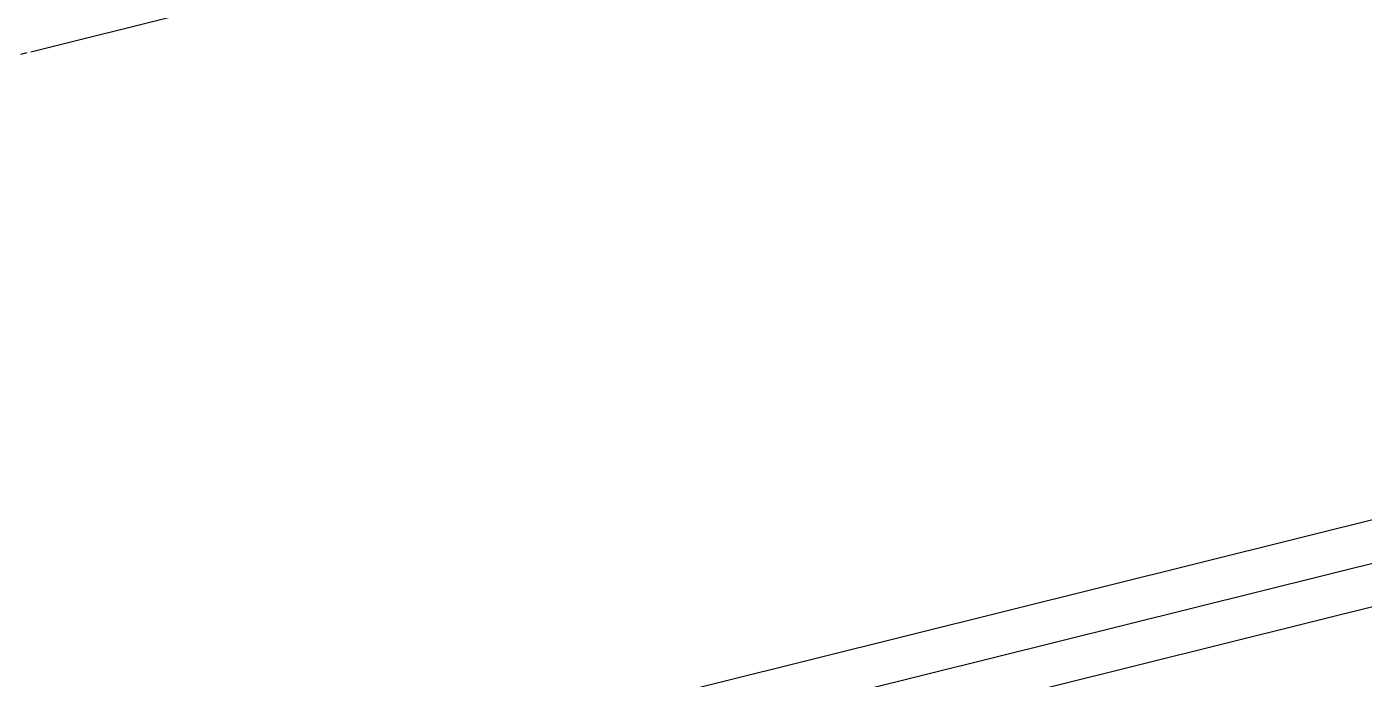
# Model space of a CAD drawing. Header units: inches. Extents: x 122939 to 389145, y 29603 to 574065.
# Drawn here: x 343620 to 344135, y 498590 to 498841 of the extents above; entities that cross this region are included whole.
import ezdxf

# ---------------------------------------------------------------- set-up
doc = ezdxf.new("R2010")
doc.units = ezdxf.units.IN
doc.header["$MEASUREMENT"] = 0
doc.linetypes.add('PHANTOM-Z', pattern=[69.2, 60, -1.4, 2.5, -1.4, 2.5, -1.4])
for name, color, linetype, lineweight in [('a-cut', 30, 'PHANTOM-Z', 18), ('A-Dim-ID', 9, 'Continuous', 20), ('A-GLAZ', 134, 'Continuous', 18), ('GRC', 41, 'Continuous', 0)]:
    doc.layers.add(name, color=color, linetype=linetype, lineweight=lineweight)
doc.styles.add('ST9', font='romans.shx', dxfattribs={"width": 0.8})
doc.dimstyles.new('DIM-20', dxfattribs={"dimscale": 1000, "dimtxt": 0.044, "dimasz": 0.035, "dimexe": 0.022, "dimexo": 0.022, "dimgap": 0.022, "dimtad": 1, "dimdec": 0, "dimzin": 0, "dimdsep": 46, "dimtxsty": 'ST9', "dimblk1": 'ARCHTICK', "dimblk2": 'ARCHTICK', "dimsah": 1, "dimcen": 0.08800000000000001, "dimdle": 0.04, "dimclrd": 256, "dimclre": 256, "dimclrt": 3, "dimadec": 0, "dimazin": 0, "dimtfac": 1, "dimtdec": 0, "dimtix": 1, "dimtofl": 0, "dimtmove": 1, "dimatfit": 3, "dimldrblk": 'CLOSED', "dimfxl": 1, "dimtolj": 1, "dimtzin": 0, "dimarcsym": 0})

# ---------------------------------------------------------------- blocks, each defined once
blk = doc.blocks.new('_ARCHTICK')
at = {"color": 0, "linetype": 'ByBlock', "const_width": 0.15}
blk.add_lwpolyline([(-0.5, -0.5), (0.5, 0.5)], dxfattribs=at)
blk = doc.blocks.new('*D56')
at = {"layer": 'A-Dim-ID', "lineweight": -2, "transparency": 16777216}
for p, q in [((344879.9702560902, 498606.3060435532), (344988.7203621066, 498169.2045703756)), ((343886.9388958563, 498248.6728503011), (343969.7832827867, 497915.6947512607)), ((343925.6549978407, 497927.3863921945), (345022.2253784421, 498200.2112451467))]:
    blk.add_line(p, q, dxfattribs=at)
at = {"layer": 'Defpoints', "color": 0, "transparency": 16777216}
for p in [(344874.6586217849, 498627.6552014056, -1.466518336033709e-07), (343881.627261551, 498270.0220081535), (344983.4087278013, 498190.5537282281)]:
    blk.add_point(p, dxfattribs=at)
at = {"layer": 'A-Dim-ID', "lineweight": -2, "transparency": 16777216, "xscale": 20, "yscale": 20, "zscale": 20}
for p, rotation in [((344983.4087278013, 498190.5537282281), 13.9714232829857), ((343964.4716484814, 497937.0439091132), 193.9714232829857)]:
    blk.add_blockref('_ARCHTICK', p, dxfattribs=dict(at, rotation=rotation))
at = {"layer": 'A-Dim-ID', "color": 3, "transparency": 16777216, "insert": (344463.7997953768, 498104.5563018434), "char_height": 40, "attachment_point": 5, "rotation": 13.97142328298572, "style": 'ST9'}
blk.add_mtext('\\A1;1050', dxfattribs=at)
blk = doc.blocks.new('_CLOSED')
at = {"color": 0, "linetype": 'ByBlock'}
for p, q in [((-1, 0.1666666666666666), (0, 0)), ((-1, 0.1666666666666666), (-1, -0.1666666666666666)), ((0, 0), (-1, -0.1666666666666666)), ((0, 0), (-1, 0))]:
    blk.add_line(p, q, dxfattribs=at)
blk = doc.blocks.new('floor plan')
at = {"layer": 'A-GLAZ'}
for p, q in [((2898.340962975752, -177.8928521375055, -1.466518336033711e-07), (1848.340990000695, -177.8886846929672, -1.466518336033711e-07)), ((2833.340962980641, -194.1428521591588, -1.466518336033711e-07), (1913.340990005934, -194.138684671896, -1.466518336033711e-07)), ((2865.840962986462, -210.3928521482158, -1.466518336033711e-07), (1880.840990011697, -210.3886846818496, -1.466518336033711e-07))]:
    blk.add_line(p, q, dxfattribs=at)

msp = doc.modelspace()

# ---------------------------------------------------------------- dimensions: what is measured, and where the dimension line sits
at = {"layer": 'A-Dim-ID'}
dim = msp.add_linear_dim(base=(344983.4087278013, 498190.5537282281, 1.466518336033709e-07), p1=(343881.6272615511, 498270.0220081535, 1.466518336033709e-07), p2=(344874.6586217849, 498627.6552014056), angle=13.97142328298569, dimstyle='DIM-20', override={"dimtxt": 0.04, "dimasz": 0.02}, dxfattribs=at)
dim.commit()
dim.dimension.update_dxf_attribs({"geometry": '*D56', "text_midpoint": (344463.7997953768, 498104.5563018434, 1.466518336033709e-07)})

# ---------------------------------------------------------------- next in the draw order: block references
at = {"layer": 'GRC', "rotation": 13.9714232829857}
msp.add_blockref('floor plan', (341970.8238589645, 498294.5985658066, 1.466518336033709e-07), dxfattribs=at)

# ---------------------------------------------------------------- next in the draw order: linework, layer by layer
at = {"layer": 'a-cut'}
msp.add_line((337174.9963337698, 497227.2387558456, 1.466518336033709e-07), (346568.6257888456, 499564.3578501652, 1.466518336033709e-07), dxfattribs=at)

doc.saveas('drawing.dxf')
